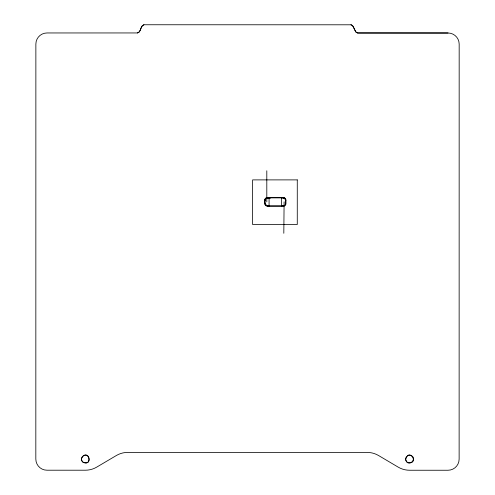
<?xml version="1.0" encoding="UTF-8"?>
<svg xmlns="http://www.w3.org/2000/svg" width="495" height="495" viewBox="0 0 495 495"><rect width="100%" height="100%" fill="white"/><g stroke="black" fill="none" stroke-linecap="round" stroke-linejoin="round"><path stroke-width="0.74" d="M281.587 197.975L283.387 197.951A2.357 2.357 0 0 1 285.454 200.159L285.516 203.55A2.265 2.265 0 0 1 283.245 205.815L267.937 205.815C263.922 206.031 263.631 198.309 267.43 197.87C264.639 198 264.837 201.607 265.103 203.519A2.506 2.506 0 0 0 267.486 205.765L268.933 205.759M285.454 203.556L285.454 200.159A2.413 2.413 0 0 0 282.961 197.876L267.659 197.876A2.413 2.413 0 0 0 265.103 200.147M283.814 233.281L284.105 201.855M406.506 456.644A4.189 4.189 0 0 0 405.653 459.434L405.881 460.424A3.867 3.867 0 0 0 407.478 462.404C419.958 465.424 409.384 446.595 405.665 459.515C408.375 469.081 419.203 456.78 409.557 455.208A3.898 3.898 0 0 0 407.23 455.975M82.64 456.316L81.904 457.3L81.496 459.397A3.929 3.929 0 0 0 83.321 462.373C91.241 466.142 90.777 451.576 83.073 455.938M143.952 24.75C140.24 25.709 141.292 31.983 137.591 32.948L47.013 32.961A11.138 11.138 0 0 0 35.869 44.098L35.826 459.069A11.138 11.138 0 0 0 46.963 470.207L85.4 470.213A22.281 22.281 0 0 0 96.735 467.113L116.387 455.499A22.281 22.281 0 0 1 127.729 452.399L367.228 452.424A22.281 22.281 0 0 1 378.57 455.524L398.215 467.144A22.281 22.281 0 0 0 409.557 470.244L447.987 470.25A11.138 11.138 0 0 0 459.131 459.113L459.174 44.142A11.138 11.138 0 0 0 448.037 33.004L357.415 32.973L356.128 32.268L352.434 25.493L350.949 24.756M137.455 32.961C141.23 32.113 140.258 25.975 143.835 24.756L351.295 24.799C354.791 26.08 353.826 32.169 357.594 32.986L448.037 33.004M267.671 197.938L269.076 198.074M269.076 198.161L270.196 198.161M283.239 205.759L281.587 205.716M267.659 197.876L270.202 197.882M285.962 200.147L285.962 203.55A2.716 2.716 0 0 1 283.245 206.26L267.962 206.26A3.013 3.013 0 0 1 264.664 203.6L264.658 200.147M281.544 197.431L281.544 206.26M269.076 197.431L269.076 206.26M266.805 170.781L266.805 201.855M264.658 200.122A2.859 2.859 0 0 1 267.659 197.431L282.961 197.431A2.859 2.859 0 0 1 285.962 200.122M81.564 458.364L81.508 459.478A4.109 4.109 0 0 0 82.906 462.095C94.18 466.828 87.578 447.4 81.564 458.364M267.937 205.815L265.858 205.109L265.103 203.538A2.568 2.568 0 0 0 267.937 205.815M297.272 179.889L252.629 179.889L252.629 224.532L297.272 224.532L297.272 179.889M283.672 197.938L283.214 197.87L284.538 198.34L283.685 197.938"/></g></svg>
